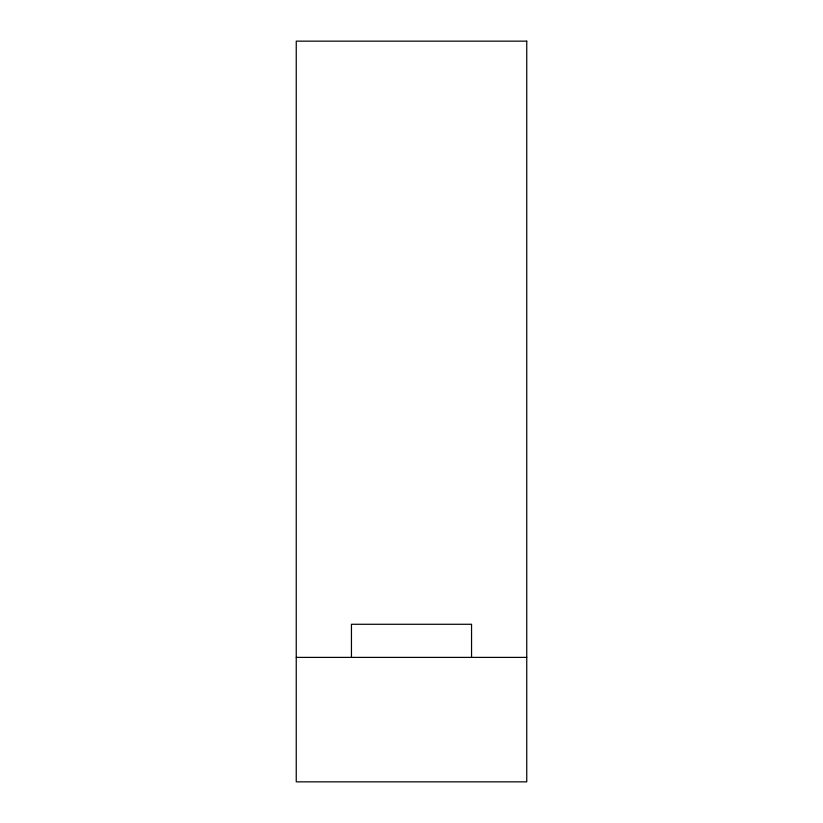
<?xml version="1.0" encoding="UTF-8"?>
<svg xmlns="http://www.w3.org/2000/svg" width="823" height="823" viewBox="0 0 823 823"><rect width="100%" height="100%" fill="white"/><g stroke="black" fill="none" stroke-linecap="round" stroke-linejoin="round"><path stroke-width="1.23" d="M296.249 657.392L526.751 657.392M471.548 657.392L471.548 624.276L351.452 624.276L351.452 657.392M526.751 41.15L296.249 41.15L296.249 781.85L526.751 781.85L526.751 41.15"/></g></svg>
